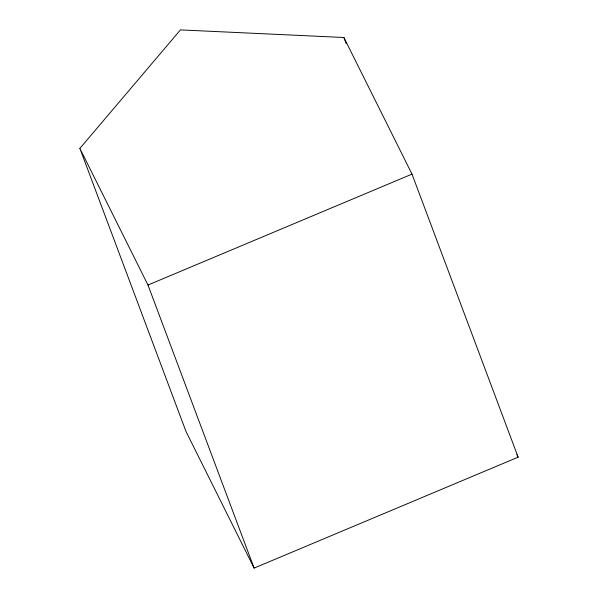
<?xml version="1.0" encoding="UTF-8"?>
<svg xmlns="http://www.w3.org/2000/svg" width="598" height="598" viewBox="0 0 598 598"><rect width="100%" height="100%" fill="white"/><g stroke="black" fill="none" stroke-linecap="round" stroke-linejoin="round"><path stroke-width="0.9" d="M79.863 148.416L180.439 29.9L343.895 37.495L412.007 174.115L518.137 457.178L254.105 568.1L185.993 431.479L79.863 148.416L147.983 285.037L254.105 568.1M147.983 285.037L412.007 174.115M516.889 454.674L518.137 457.178M343.895 37.495L346.19 43.609"/></g></svg>
